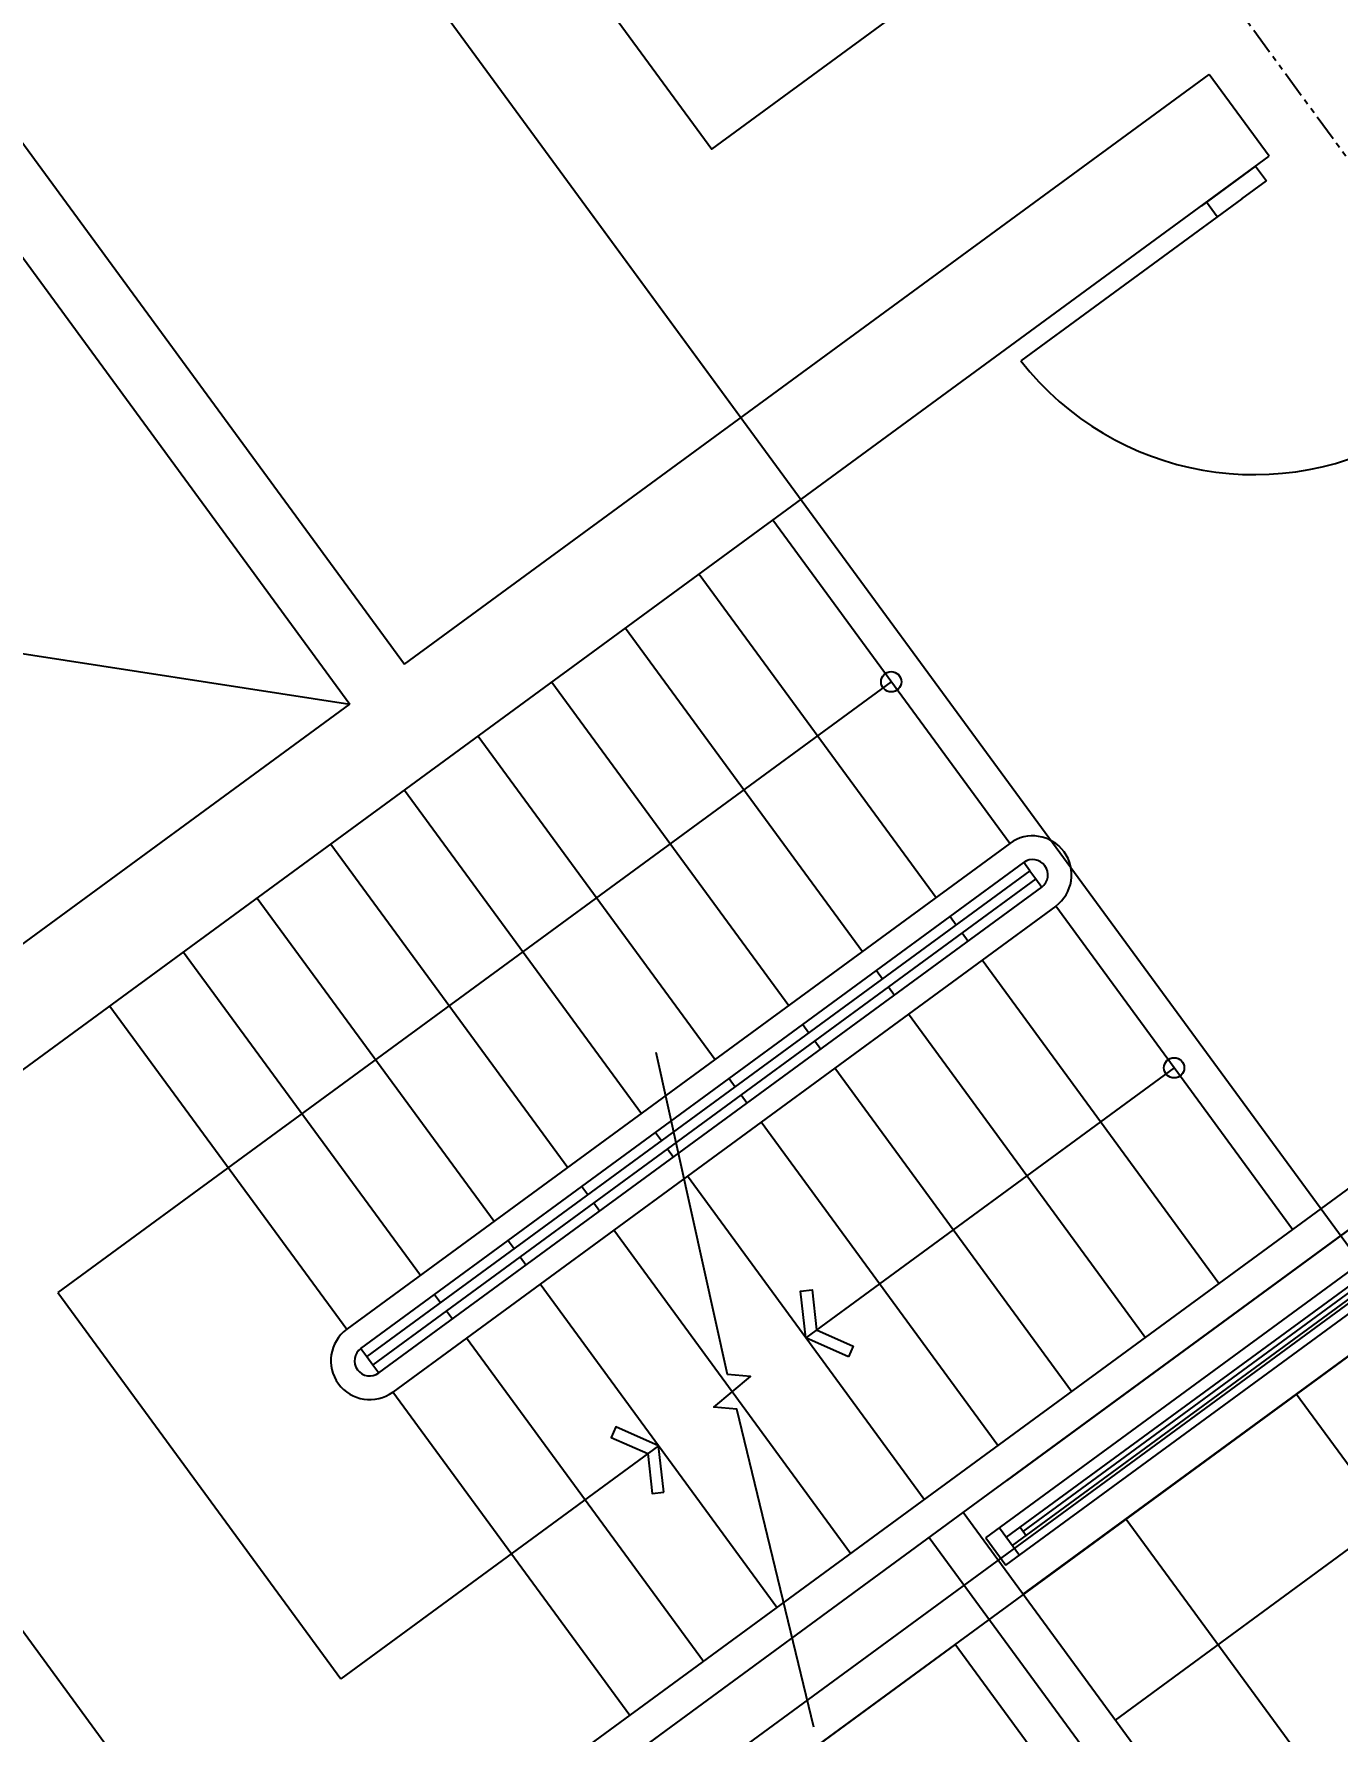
# Model space of a CAD drawing. Header units: millimetres. Extents: x 75184266 to 76346726, y -35850126 to -33679385.
# Drawn here: x 75501092 to 75504945, y -34602856 to -34597839 of the extents above; entities that cross this region are included whole.
import ezdxf

# ---------------------------------------------------------------- set-up
doc = ezdxf.new("R2010")
doc.units = ezdxf.units.MM
doc.header["$LTSCALE"] = 50
doc.header["$MEASUREMENT"] = 0
doc.header["$PDMODE"] = 1
doc.header["$PDSIZE"] = -3
for name, pattern in [('XR-지하3층$0$CENTER2', [1.125, 0.75, -0.125, 0.125, -0.125]), ('XR-지하3층$0$H', [1.3, 0.8, -0.5]), ('단지배치도$0$PHANTOM2', [31.75, 15.875, -3.175, 3.175, -3.175, 3.175, -3.175])]:
    doc.linetypes.add(name, pattern=pattern)
doc.layers.get('0').update_dxf_attribs({"linetype": 'CONTINUOUS'})
doc.layers.get('Defpoints').update_dxf_attribs({"color": 51, "linetype": 'CONTINUOUS'})
for name, color, linetype in [('PARKING', 7, 'CONTINUOUS'), ('XR-지하3층$0$0-L-FUR', 32, 'XR-지하3층$0$CENTER2'), ('XR-지하3층$0$일반주차', 8, 'CONTINUOUS')]:
    doc.layers.add(name, color=color, linetype=linetype)
doc.layers.add('건축', color=8, linetype='CONTINUOUS', plot=False)
doc.styles.add('XR-지하3층$0$돋움', font='', dxfattribs={"width": 0.9})
doc.styles.get('XR-지하3층$0$돋움').set_extended_font_data('Dotum')
doc.dimstyles.new('XR-지하3층$0$20110829_평면도_면적조정$0$std_style', dxfattribs={"dimscale": 400, "dimtxt": 3, "dimasz": 1, "dimexe": 1.5, "dimexo": 2, "dimgap": 1, "dimtad": 1, "dimtoh": 1, "dimdec": 0, "dimzin": 0, "dimdsep": 46, "dimtxsty": 'XR-지하3층$0$돋움', "dimblk": 'XR-지하3층$0$20110829_평면도_면적조정$0$01420DDOT01', "dimblk1": 'XR-지하3층$0$20110829_평면도_면적조정$0$01420DDOT01', "dimblk2": 'XR-지하3층$0$20110829_평면도_면적조정$0$01420DDOT01', "dimcen": 2.5, "dimdle": 8, "dimclrd": 256, "dimclre": 256, "dimclrt": 256, "dimadec": 0, "dimazin": 0, "dimtfac": 1, "dimtdec": 0, "dimtix": 1, "dimtmove": 2, "dimatfit": 3, "dimldrblk": 'XR-지하3층$0$20110829_평면도_면적조정$0$_ClosedBlank', "dimfxl": 1, "dimtolj": 1, "dimtzin": 0, "dimlwd": -1, "dimlwe": -1, "dimarcsym": 0})

# ---------------------------------------------------------------- blocks, each defined once
blk = doc.blocks.new('XR-지하3층$0$A$C704D163C')
at = {"layer": 'XR-지하3층$0$0-L-FUR', "linetype": 'Continuous'}
for p, q in [((0, 0), (-222.2, 0, 0)), ((0, -1060, 0), (-222.2, -1060, 0))]:
    blk.add_line(p, q, dxfattribs=at)
at = {"layer": 'XR-지하3층$0$0-L-FUR', "linetype": 'Continuous', "extrusion": (5.41769e-10, 1.28697e-08, 1)}
for p, q in [((-200, 0, 0), (0, 0)), ((0, 0), (0, -60, 0)), ((-200, -60, 0), (-200, 0, 0)), ((-100, -60, 0), (0, -60, 0))]:
    blk.add_line(p, q, dxfattribs=at)
at = {"layer": 'XR-지하3층$0$0-L-FUR', "color": 6, "linetype": 'Continuous', "extrusion": (5.41769e-10, 1.28697e-08, 1)}
blk.add_line((-100, -60, 0), (-1000, -60, 0), dxfattribs=at)
at = {"layer": 'XR-지하3층$0$0-L-FUR', "linetype": 'Continuous', "extrusion": (5.41769e-10, -1.16938e-08, 1)}
for p, q in [((-200, -1000, 0), (-200, -1060, 0)), ((-200, -1000, 0), (0, -1000, 0)), ((0, -1060, 0), (0, -1000, 0)), ((-200, -1060, 0), (0, -1060, 0))]:
    blk.add_line(p, q, dxfattribs=at)
at = {"layer": 'XR-지하3층$0$0-L-FUR', "color": 5, "linetype": 'Continuous', "extrusion": (5.41769e-10, 1.28697e-08, 1)}
blk.add_arc((-27.9, -30.1), 972.5, 181.7589, 265.7503, dxfattribs=at)
blk = doc.blocks.new('XR-지하3층$0$일반형 주차')
at = {"layer": 'XR-지하3층$0$일반주차'}
for p, q in [((750, 3865), (0, 3865)), ((750, 3735), (750, 3865)), ((0, 3735), (750, 3735))]:
    blk.add_line(p, q, dxfattribs=at)
blk.add_lwpolyline([(2300, 5000), (0, 5000), (0, 0), (2300, 0)], close=True, dxfattribs=at)
for centre in [(237.5, 3800), (562.5, 3800)]:
    blk.add_circle(centre, 17.5, dxfattribs=at)
blk = doc.blocks.new('XR-지하3층$0$20110829_평면도_면적조정$0$01420DDOT01')
blk.add_line((-1.5, 0), (1.5, 0))
at = {"const_width": 0.5}
blk.add_lwpolyline([(-0.25, 0, 1), (0.25, 0, 1)], format="xyb", close=True, dxfattribs=at)
blk = doc.blocks.new('*D303')
at = {"layer": 'Defpoints', "color": 0}
for p in [(75609424.5, -34600115.1, 0), (75615333.3, -34608174.6), (75504905.2, -34676743.2, 0)]:
    blk.add_point(p, dxfattribs=at)
at = {"layer": '건축'}
for p, q in [((75609897.5, -34600760.3), (75615688, -34608658.5)), ((75511136.6, -34684566.2), (75615010.7, -34608411.1)), ((75505378.2, -34677388.4), (75511168.7, -34685286.6))]:
    blk.add_line(p, q, dxfattribs=at)
at = {"layer": '건축', "xscale": 400, "yscale": 400, "zscale": 400}
for p, rotation in [((75615333.3, -34608174.6), 36.24693456144445), ((75510814, -34684802.7), 216.2469345614445)]:
    blk.add_blockref('XR-지하3층$0$20110829_평면도_면적조정$0$01420DDOT01', p, dxfattribs=dict(at, rotation=rotation))
at = {"layer": '건축', "insert": (75562304.3, -34645439.3), "char_height": 1800, "attachment_point": 5, "rotation": 36.2469, "style": 'XR-지하3층$0$돋움'}
blk.add_mtext('\\A1;129600', dxfattribs=at)
blk = doc.blocks.new('XR-지하3층$0$20110829_평면도_면적조정$0$_ClosedBlank')
at = {"color": 0, "linetype": 'ByBlock', "lineweight": -2}
for p, q in [((-1, 0.167), (0, 0)), ((-1, 0.167), (-1, -0.167)), ((0, 0), (-1, -0.167))]:
    blk.add_line(p, q, dxfattribs=at)

msp = doc.modelspace()

# ---------------------------------------------------------------- hatches: boundary and pattern name
at = {"layer": '건축', "ltscale": 100}
h = msp.add_hatch(dxfattribs=at)
h.set_pattern_fill('NET', color=256, scale=5000, angle=90)
h.set_pattern_definition([(36.246, (75499316.6, -34604919.4), (-369.533, 504.054), []), (126.246, (75499316.6, -34604919.4), (-504.054, -369.533), [])])
h.paths.add_polyline_path([(75498606.9, -34603951.4), (75502775.7, -34609637.7), (75492896.6, -34616881.5), (75493428.4, -34617606.7), (75492218.7, -34618493.7), (75491509.1, -34617525.9), (75491630.1, -34617437.3), (75487828.3, -34612251.5), (75487706.9, -34612340.6), (75487517.4, -34612082), (75486331.9, -34612951.3), (75488347.1, -34615699.6), (75488275.5, -34616164.5), (75487725.2, -34616568), (75488399.4, -34617487.3), (75489234, -34616875.3), (75490475.8, -34618568.8), (75491844.5, -34620435.8), (75507909.7, -34608658.1), (75507930, -34608684.6), (75509659.4, -34607416.5), (75507932.8, -34605061.7), (75508452.9, -34604680.3), (75507793.6, -34603781.1), (75507273.5, -34604162.5), (75505320.5, -34601497.7), (75504017.4, -34602453.2), (75507499.6, -34607202.2), (75505201.3, -34608887.4), (75500516.8, -34602497.9)])

# ---------------------------------------------------------------- linework, layer by layer
at = {"layer": 'PARKING', "color": 241, "linetype": '단지배치도$0$PHANTOM2', "ltscale": 0.1, "elevation": 0}
msp.add_lwpolyline([(75499335.7, -34588541.8), (75498798.4, -34588935.7, 0.414214), (75498690.8, -34589634.6), (75506968.5, -34600925.2, 0.414214), (75507667.4, -34601032.8), (75508204.7, -34600638.9, 0.414214), (75508312.3, -34599940.1), (75500034.5, -34588649.4, 0.414214)], format="xyb", close=True, dxfattribs=at)
at = {"layer": '건축', "ltscale": 100}
msp.add_line((75479182.3, -34566238.3), (75503182, -34598973.5), dxfattribs=at)
at = {"layer": '건축', "extrusion": (-2.19818e-06, -2.19672e-06, 1)}
for p, q in [((75500650.4, -34597605.3, 0), (75502187.4, -34599702.4, 0)), ((75500607.4, -34597884.8, 0), (75502026.1, -34599820.6, 0)), ((75502187.4, -34599702.4, 0), (75504566.8, -34597958.6, 0)), ((75504744.1, -34598200.5, 0), (75504566.8, -34597958.6, 0)), ((75503976.7, -34600232.3, 0), (75503276.2, -34599276.5, 0)), ((75503058.4, -34599436.1, 0), (75503758.9, -34600391.9, 0)), ((75502840.7, -34599595.7, 0), (75503541.2, -34600551.5, 0)), ((75503626.5, -34599754.4, 0), (75501162.4, -34601560.3, 0)), ((75502622.9, -34599755.3, 0), (75503323.4, -34600711.1, 0)), ((75500090.3, -34601239.3, 0), (75502026.1, -34599820.6, 0)), ((75502405.1, -34599914.9, 0), (75503105.6, -34600870.7, 0)), ((75502187.3, -34600074.5, 0), (75502887.8, -34601030.3, 0)), ((75501969.6, -34600234.1, 0), (75502670.1, -34601189.9, 0)), ((75503976.7, -34600232.3, 0), (75502016.7, -34601668.7, 0)), ((75502058.1, -34601725.2, 0), (75504018.1, -34600288.7, 0)), ((75504035.8, -34600312.9, 0), (75504018.1, -34600288.7, 0)), ((75504035.8, -34600312.9, 0), (75502075.9, -34601749.4, 0)), ((75504053.6, -34600337.1, 0), (75502093.6, -34601773.6, 0)), ((75504035.8, -34600312.9, 0), (75504053.6, -34600337.1, 0)), ((75504053.6, -34600337.1, 0), (75504071.3, -34600361.3, 0)), ((75501751.8, -34600393.7, 0), (75502452.3, -34601349.5, 0)), ((75502111.3, -34601797.8, 0), (75504071.3, -34600361.3, 0)), ((75501804.5, -34603578.3, 0), (75506079.5, -34600445.6, 0)), ((75504112.7, -34600417.8, 0), (75502152.7, -34601854.2, 0)), ((75503800.3, -34600448.3, 0), (75503818.1, -34600472.5, 0)), ((75504813.2, -34601373.6, 0), (75504112.7, -34600417.8, 0)), ((75503835.8, -34600496.7, 0), (75503853.5, -34600520.9, 0)), ((75501718.4, -34604137.5, 0), (75506638.6, -34600531.7, 0)), ((75501534, -34600553.3, 0), (75502234.5, -34601509.1, 0)), ((75504595.4, -34601533.2, 0), (75503894.9, -34600577.4, 0)), ((75503582.5, -34600607.9, 0), (75503600.3, -34600632.1, 0)), ((75503618, -34600656.3, 0), (75503635.7, -34600680.5, 0)), ((75501316.2, -34600712.9, 0), (75502016.7, -34601668.7, 0)), ((75504377.6, -34601692.8, 0), (75503677.1, -34600737, 0)), ((75503364.8, -34600767.6, 0), (75503382.5, -34600791.8, 0)), ((75503400.2, -34600815.9, 0), (75503418, -34600840.1, 0)), ((75504462.9, -34600895.7, 0), (75503374, -34601693.7, 0)), ((75504159.8, -34601852.4, 0), (75503459.4, -34600896.6, 0)), ((75503147, -34600927.2, 0), (75503164.7, -34600951.4, 0)), ((75503182.5, -34600975.6, 0), (75503200.2, -34600999.8, 0)), ((75502929.2, -34601086.8, 0), (75502947, -34601111, 0)), ((75503942.1, -34602012, 0), (75503241.6, -34601056.2, 0)), ((75502964.7, -34601135.2, 0), (75502982.4, -34601159.4, 0)), ((75502711.4, -34601246.4, 0), (75502729.2, -34601270.6, 0)), ((75503724.3, -34602171.6, 0), (75503023.8, -34601215.8, 0)), ((75502746.9, -34601294.8, 0), (75502764.6, -34601319, 0)), ((75503506.5, -34602331.2, 0), (75502806, -34601375.4, 0)), ((75502493.7, -34601406, 0), (75502511.4, -34601430.2, 0)), ((75500267.6, -34601481.3, 0), (75501804.6, -34603578.4, 0)), ((75502529.1, -34601454.4, 0), (75502546.9, -34601478.6, 0)), ((75503288.7, -34602490.8, 0), (75502588.3, -34601535, 0)), ((75501162.4, -34601560.3, 0), (75501998.8, -34602701.6, 0)), ((75502275.9, -34601565.6, 0), (75502293.6, -34601589.8, 0)), ((75502311.4, -34601614, 0), (75502329.1, -34601638.2, 0)), ((75503071, -34602650.4, 0), (75502370.5, -34601694.6, 0)), ((75502058.1, -34601725.2, 0), (75502075.9, -34601749.4, 0)), ((75502075.9, -34601749.4, 0), (75502093.6, -34601773.6, 0)), ((75502093.6, -34601773.6, 0), (75502111.3, -34601797.8, 0)), ((75502853.2, -34602810, 0), (75502152.7, -34601854.2, 0)), ((75502938.5, -34602012.9, 0), (75501998.8, -34602701.6, 0))]:
    msp.add_line(p, q, dxfattribs=at)
at = {"layer": '건축', "ltscale": 0.5}
msp.add_line((75498671.6, -34599303.6, 0), (75502026.1, -34599820.6, 0), dxfattribs=at)
at = {"layer": '건축'}
for p, q in [((75503839.4, -34602210.3), (75505129.7, -34601264.2)), ((75503906.6, -34602285), (75505180.7, -34601350.8)), ((75503965.7, -34602365.7), (75505239.9, -34601431.4)), ((75503967.6, -34602283.7), (75505161.1, -34601408.5)), ((75503985.3, -34602307.9), (75505178.8, -34601432.7)), ((75504016.8, -34602266.2), (75505129.6, -34601450.2)), ((75504016.8, -34602452.2), (75505307.1, -34601506.1)), ((75501541, -34603895.6), (75503839.4, -34602210.3)), ((75504460.2, -34603057.1), (75503839.4, -34602210.3)), ((75503946.9, -34602255.5), (75504006, -34602336.1)), ((75504007.9, -34602254.1), (75504025.6, -34602278.3)), ((75503906.6, -34602285), (75503965.7, -34602365.7)), ((75503815.1, -34602600.1), (75501960.3, -34603960.1)), ((75504258.6, -34603204.9), (75503815.1, -34602600.1))]:
    msp.add_line(p, q, dxfattribs=at)
for points in [[(75405276.9, -34489566.3), (75448341.7, -34548305.9), (75437440.5, -34556298), (75442666.2, -34563425.7), (75410966.7, -34586666.1), (75425132.9, -34605988.5), (75479241.4, -34566318.9), (75534889.6, -34642222)], [(75508305.7, -34599152.4), (75501644.5, -34604036.7)], [(75503738.6, -34602284.2), (75506887.3, -34606578.5)]]:
    msp.add_lwpolyline(points, dxfattribs=at)
at = {"layer": '건축', "linetype": 'XR-지하3층$0$H', "ltscale": 50}
msp.add_lwpolyline([(75527081.7, -34605454.7), (75520781.1, -34596862.1), (75513103.9, -34602491.5), (75513902.1, -34603580.1), (75512373.9, -34604700.7), (75508202.2, -34599011.3), (75501541, -34603895.6), (75505771.9, -34609665.6), (75504203.4, -34610815.7), (75503375.5, -34609686.7), (75497899.8, -34613701.8), (75498254.6, -34614185.7), (75496488.5, -34615480.6)], dxfattribs=at)
at = {"layer": '건축', "extrusion": (-2.19818e-06, -2.19672e-06, 1), "elevation": -89.9}
for points in [[(75502364.8, -34599944.4), (75504744.1, -34598200.5)], [(75500267.7, -34601481.4), (75502364.8, -34599944.4)]]:
    msp.add_lwpolyline(points, dxfattribs=at)
at = {"layer": '건축', "extrusion": (-2.19752e-06, -2.19673e-06, 1), "elevation": -89.9}
for points in [[(75501718.4, -34604137.5), (75498230.7, -34599378.7)], [(75503397.9, -34602844.5), (75503170.2, -34601904.7), (75503102.1, -34601898.8), (75503210.4, -34601807.8), (75503142.3, -34601801.9), (75502931.1, -34600850.1)]]:
    msp.add_lwpolyline(points, dxfattribs=at)
for points in [[(75503500.5, -34601750.2), (75503374, -34601693.7), (75503358.5, -34601556.1), (75503392.6, -34601552.5), (75503405.9, -34601670.4), (75503514.3, -34601718.7)], [(75502954.2, -34602150.6), (75502938.5, -34602012.9), (75502811.9, -34601956.6), (75502798.2, -34601988.1), (75502906.7, -34602036.3), (75502920.1, -34602154.2)]]:
    msp.add_lwpolyline(points, close=True, dxfattribs=at)
at = {"layer": '건축', "extrusion": (-2.19818e-06, -2.19672e-06, 1)}
for centre in [(75503626.5, -34599754.4, -89.9), (75503626.5, -34599754.4, -89.9), (75504462.9, -34600895.7, -89.9), (75504462.9, -34600895.7, -89.9)]:
    msp.add_circle(centre, 30, dxfattribs=at)
for centre, radius, start, end in [((75504044.7, -34600325, -89.9), 115, 306.2374, 126.2374), ((75504044.7, -34600325, -89.9), 45, 306.2374, 126.2374), ((75502084.7, -34601761.5, -89.9), 115, 126.2374, 306.2374), ((75502084.7, -34601761.5, -89.9), 45, 126.2374, 306.2374)]:
    msp.add_arc(centre, radius, start, end, dxfattribs=at)

# ---------------------------------------------------------------- block references
at = {"layer": '건축', "rotation": 126.2469333594607}
msp.add_blockref('XR-지하3층$0$일반형 주차', (75507128.8, -34595223.9), dxfattribs=at)
at = {"layer": '건축', "extrusion": (-7.81876e-05, 0.000109107, -1), "xscale": -0.9000000000216776, "yscale": 0.9000000000216787, "zscale": -0.9000000000216776, "rotation": 323.7454230805205}
msp.add_blockref('XR-지하3층$0$A$C704D163C', (-75504703.5, -34598229.2, -9678.5), dxfattribs=at)

# ---------------------------------------------------------------- dimensions: what is measured, and where the dimension line sits
at = {"layer": '건축'}
dim = msp.add_linear_dim(base=(75615333.3, -34608174.6), p1=(75504905.2, -34676743.2, 0), p2=(75609424.5, -34600115.1, 0), angle=36.2469, dimstyle='XR-지하3층$0$20110829_평면도_면적조정$0$std_style', override={"dimtxt": 4.5}, dxfattribs=at)
dim.commit()
dim.dimension.update_dxf_attribs({"geometry": '*D303', "text_midpoint": (75562304.3, -34645439.3)})

doc.saveas('drawing.dxf')
